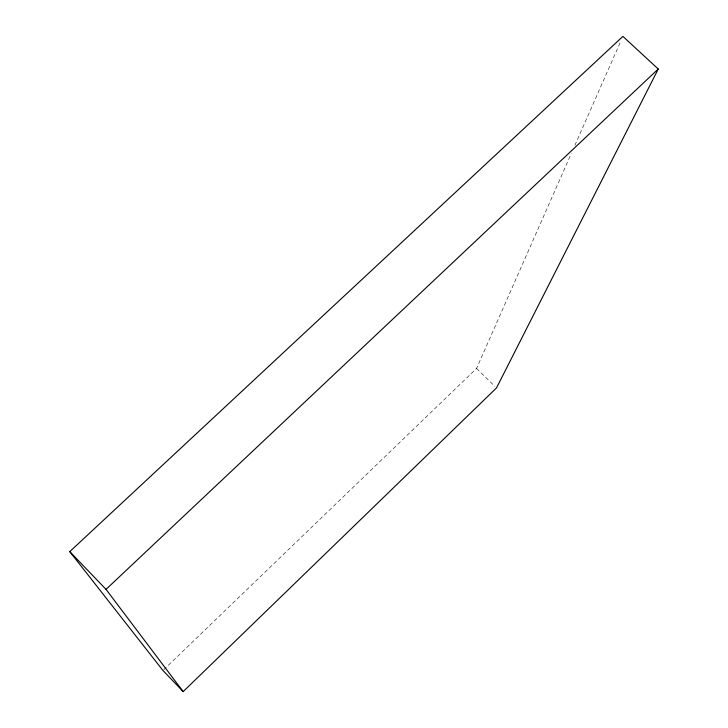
<?xml version="1.0" encoding="UTF-8"?>
<svg xmlns="http://www.w3.org/2000/svg" width="728" height="728" viewBox="0 0 728 728"><rect width="100%" height="100%" fill="white"/><g stroke="black" fill="none" stroke-linecap="round" stroke-linejoin="round"><path stroke-width="0.55" stroke-dasharray="3.64 2.73" d="M163.745 669.678L476.549 368.459L571.225 153.663M574.883 145.354L621.075 40.55M476.549 368.459L494.913 386.359"/><path stroke-width="1.09" d="M658.239 69.014L496.514 387.915L183.174 691.6L162.926 670.47L69.761 551.624L622.904 36.4L658.239 69.014L106.024 589.371L183.174 691.6M69.761 551.624L106.024 589.371"/></g></svg>
